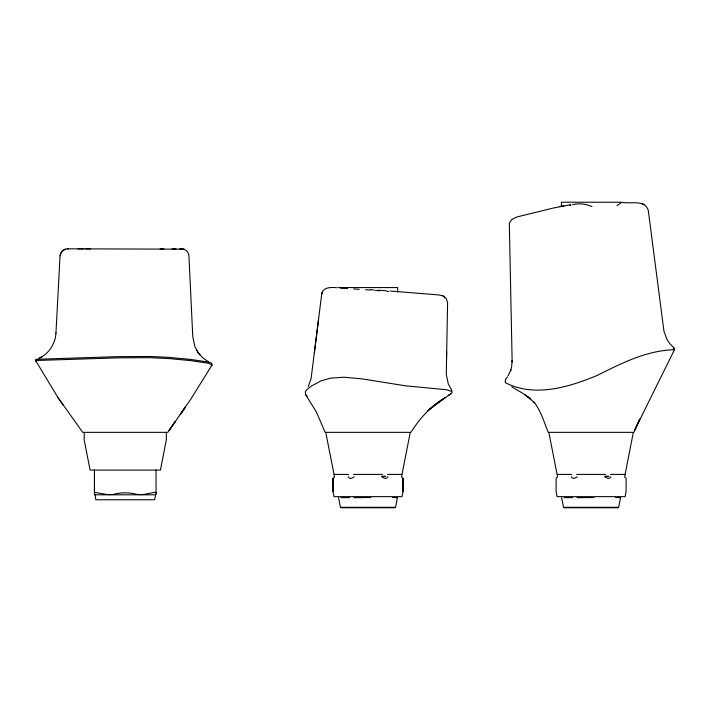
<?xml version="1.0" encoding="UTF-8"?>
<svg xmlns="http://www.w3.org/2000/svg" width="710" height="710" viewBox="0 0 710 710"><rect width="100%" height="100%" fill="white"/><g stroke="black" fill="none" stroke-linecap="round" stroke-linejoin="round"><path stroke-width="1.06" d="M94.465 470.082L94.465 494.533M156.04 493.317L156.04 492.358L154.354 492.358L144.032 494.426A53.694 46.505 90 0 1 137.261 494.426C129.149 492.314 121.357 492.314 113.245 494.426A53.694 46.505 90 0 1 106.473 494.426L94.465 492.358M401.576 476.925L402.996 478.318L403.014 491.56L402.011 496.645L334.028 496.645L333.034 491.56L333.034 478.318L334.472 476.925M446.528 358.586L446.643 351.965M55.948 333.265L60.048 255.848C60.252 251.633 64.273 248.411 68.417 248.828M511.724 386.79L523.598 393.819L530.858 399.082L525.063 394.742L534.648 402.854L534.035 402.1C540.94 411.028 544.082 422.024 548.218 432.354L633.995 432.354L639.79 418.953L634.811 429.905L674.473 349.711L673.897 349.107M621.809 202.252C630.436 204.249 644.733 199.244 648.248 210.249L663.974 331.339L666.965 339.362L669.468 343.232L674.207 348.219L673.462 348.796M55.957 333.114C55.442 343.809 48.706 353.846 39.006 358.373M314.344 353.003L321.674 294.339C322.713 286.813 331.384 287.222 337.099 287.727M318.586 319.083L311.078 378.616L308.309 386.488M397.44 497.648L395.55 507.295L340.454 507.295L338.563 497.648M401.656 476.215L410.247 432.354M615.614 497.568L620.584 497.568L618.632 507.295L563.536 507.295L561.645 497.648M624.747 476.215L633.329 432.354M155.614 494.808L154.629 499.76L95.868 499.76L95.016 494.808M60.048 255.848L61.593 251.695L65.24 249.166M505.36 380.524L505.307 382.628C534.408 397.733 568.852 387.225 597.314 375.386C621.756 363.183 646.588 350.429 674.473 349.711M35.757 360.769L57.927 397.52L82.742 432.354L167.764 432.354L190.431 399.739L212.148 364.833L208.172 363.209L190.342 360.591L168.385 358.532L149.774 357.698L117.904 357.867L37.994 360.431M211.864 363.911L211.314 362.987L207.986 361.993L190.2 359.375L168.297 357.316L149.721 356.473L117.922 356.651L38.198 359.216M322.313 292.067L321.674 294.339M621.303 202.554L616.946 205.731M387.855 476.774L386.364 478.318L384.651 478.318L381.794 476.925M610.937 476.774L609.455 478.318L607.733 478.318L604.884 476.925M508.076 375.759L510.934 369.839L510.472 371.108L511.599 366.972L512.15 360.591L512.159 361.985L509.31 223.224L511.653 219.576L516.898 216.976L553.587 207.977L570.441 204.755M557.554 476.925L556.125 478.318L556.116 491.56L557.119 496.645L625.093 496.645L626.096 491.56L626.096 478.318L624.658 476.925M507.535 376.806L505.484 379.3L505.431 381.412M212.068 365.126L211.234 365.668M354.246 476.925L351.388 478.318L349.675 478.318L348.184 476.774M577.328 476.925L574.479 478.318L572.757 478.318L571.266 476.774M450.637 394.05L452.208 392.408L451.72 391.423L446.528 389.728L405.428 385.805L362.162 378.892L343.951 377.214L330.39 378.164L321.097 380.853L311.388 386.036L306.933 389.524L305.371 391.68L305.495 394.44L316.553 412.297L325.136 432.354L410.904 432.354C419.779 418.332 431.014 405.8 445.489 397.431L427.518 410.904L433.845 405.579L450.637 394.05L448.232 395.221M42.121 356.668L39.254 358.23M35.97 359.553L36.583 360.192M569.855 205.341L570.884 205.101M572.571 204.702C579.023 202.971 585.91 203.992 591.962 206.566M559.924 206.583L563.829 205.838M620.016 497.568L619.315 497.568M370.913 497.568L354.121 497.568L362.269 497.568M593.995 497.568L577.212 497.568L585.351 497.568M396.224 497.568L396.934 497.568L392.532 497.568M341.031 497.648L349.32 497.568L347.181 497.568M564.113 497.648L572.402 497.568L570.263 497.568M179.807 248.82C184.201 248.136 188.833 251.154 188.922 255.884L192.774 336.62L194.913 346.649L198.409 353.074L196.395 349.817M620.78 202.226L561.433 202.226L561.433 206.645M172.104 248.828L176.071 248.82M67.45 248.828L184.032 249.166M78.056 248.82L83.665 248.828M85.83 248.828L90.614 248.828M160.158 248.828L163.895 248.828M338.342 287.577L397.698 287.577L397.698 291.988M84.295 432.354L84.171 439.774L90.09 470.082L160.416 470.082L166.335 439.774L166.335 432.354M334.117 474.395L348.592 474.395M353.544 474.395L382.495 474.395M387.447 474.395L401.922 474.395M557.208 474.395L571.674 474.395M576.635 474.395L605.577 474.395M610.529 474.395L625.004 474.395M155.57 494.808L94.891 494.808M341.048 507.774L394.955 507.774M564.13 507.774L618.046 507.774M340.534 288.189L347.456 288.553M604.716 476.215L608.816 476.454L606.881 476.215M381.625 476.215L385.725 476.454L383.799 476.215M370.23 289.68L374.126 289.946M378.111 290.212L386.125 290.754M353.66 288.943L359.216 289.316M365.552 289.751L369.981 290.062M390.074 291.02L438.248 294.89L442.72 295.786L446.35 298.67L447.593 302.93L446.288 374.445L448.285 383.906L452.004 390.677M375.2 290.434L379.664 290.772M386.852 291.331L388.61 291.473M36.37 361.408L35.509 361.062M644.511 204.631L642.372 203.797M673.604 347.909L674.207 348.219M442.72 295.786L444.851 297.02M208.279 361.656L202.758 357.867L198.214 352.764L200.344 355.461M307.093 395.994L305.495 394.44M57.927 397.52L63.101 405.09M548.839 432.354L557.465 476.215M325.757 432.354L334.383 476.215M156.04 494.533L156.04 470.082M403.014 478.318L403.014 491.56M333.034 478.318L333.034 491.56M94.465 470.082L94.465 492.358M35.837 359.544A107.041 3.142 2.8 0 1 37.79 359.189M35.58 360.76A107.263 3.142 2.8 0 1 37.399 360.405M185.487 406.954L180.287 414.507L185.487 406.954M175.095 421.784L169.087 430.429L175.095 421.784"/></g></svg>
